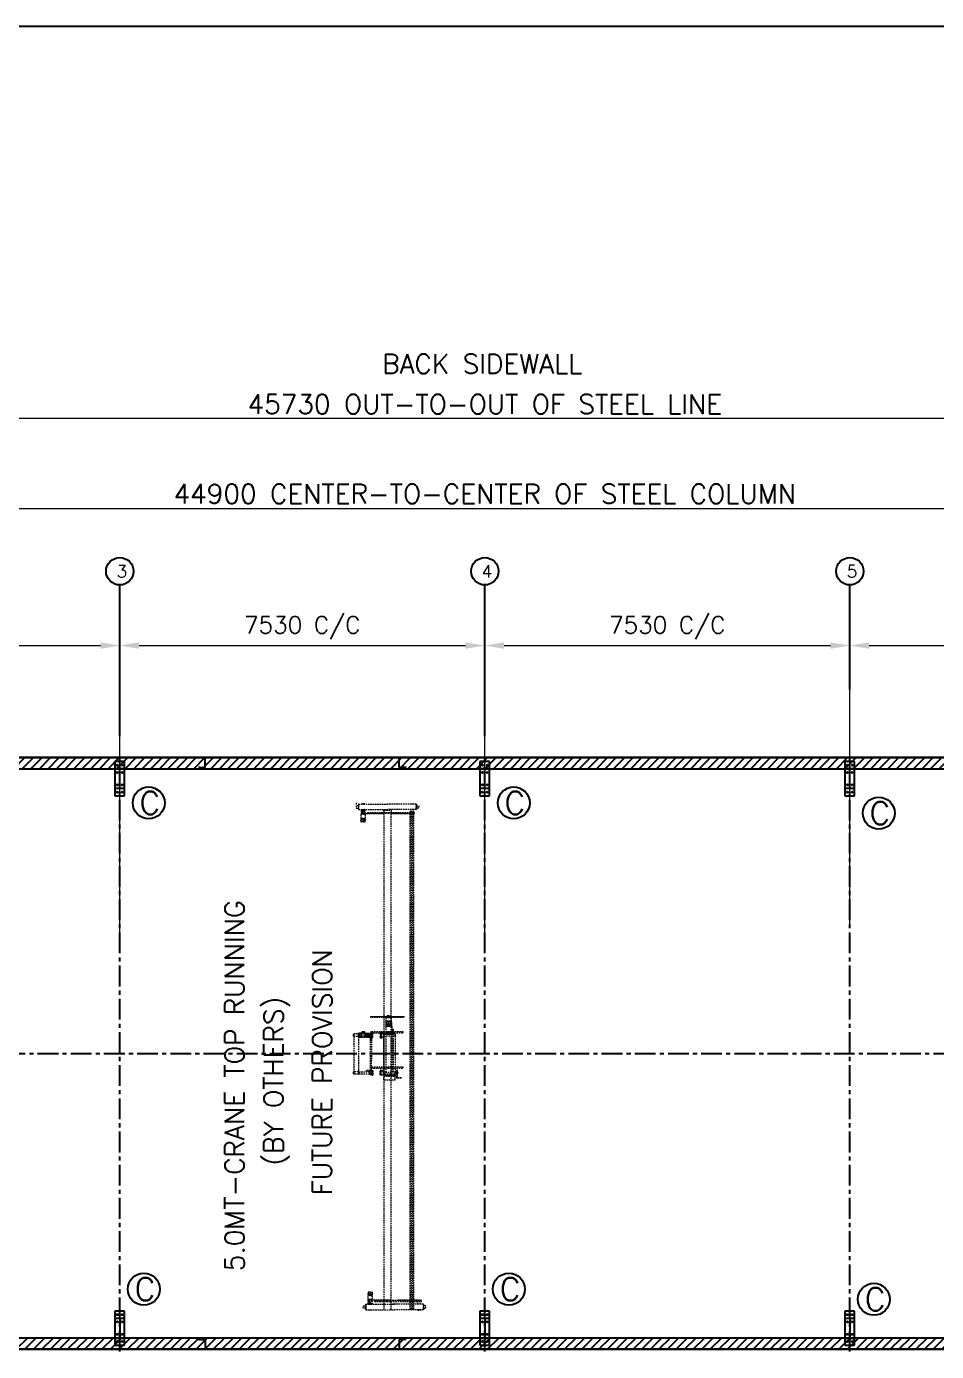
# Model space of a CAD drawing. Header units: millimetres. Extents: x -19676 to 167235, y 1586 to 44760.
# Drawn here: x 129689 to 148462, y 17437 to 44760 of the extents above; entities that cross this region are included whole.
import ezdxf

# ---------------------------------------------------------------- set-up
doc = ezdxf.new("R2010")
doc.units = ezdxf.units.MM
doc.header["$MEASUREMENT"] = 0
for name, pattern in [('CENTER', [684.416, 427.76, -85.552, 85.552, -85.552]), ('CONTIN', [0]), ('HIDDEN', [9.525, 6.35, -3.175])]:
    doc.linetypes.add(name, pattern=pattern)
doc.layers.get('0').update_dxf_attribs({"linetype": 'CONTIN'})
doc.layers.get('Defpoints').update_dxf_attribs({"linetype": 'CONTINUOUS'})
for name, color, linetype in [('1', 7, 'CONTIN'), ('10', 10, 'CONTIN'), ('12', 6, 'CONTIN'), ('13', 1, 'CONTIN'), ('15', 7, 'CONTIN'), ('16', 7, 'CONTIN'), ('22', 7, 'CONTIN'), ('27', 1, 'CENTER')]:
    doc.layers.add(name, color=color, linetype=linetype)
doc.styles.add('S', font='simplex.shx')
doc.styles.add('SIMPLEX', font='SIMPLEX')
doc.dimstyles.new('FOR D', dxfattribs={"dimscale": 100, "dimtxt": 4, "dimasz": 4, "dimexe": 1, "dimexo": 1, "dimgap": 1, "dimtad": 1, "dimdec": 0, "dimzin": 0, "dimdsep": 46, "dimtxsty": 'SIMPLEX', "dimcen": 1, "dimclrd": 6, "dimclre": 6, "dimclrt": 7, "dimadec": 0, "dimazin": 0, "dimtfac": 1, "dimtdec": 0, "dimtofl": 0, "dimtmove": 0, "dimatfit": 3, "dimfxl": 1, "dimtolj": 1, "dimtzin": 0, "dimlwd": 0, "dimlwe": 0, "dimarcsym": 1})

# ---------------------------------------------------------------- blocks, each defined once
blk = doc.blocks.new('WCOL')
for p, q in [((-225.857, 440.421), (225.857, 440.421)), ((0, 440.421), (0, 0)), ((-225.857, 0), (225.857, 0))]:
    blk.add_line(p, q)
blk = doc.blocks.new('BOLT_0')
at = {"layer": '1'}
blk.add_circle((0, 0), 25.4, dxfattribs=at)
blk = doc.blocks.new('SCCOL')
for p, q in [((225.857, 440.421), (0, 440.421)), ((0, 440.421), (0, 0)), ((0, 0), (225.857, 0)), ((225.857, 402.778), (225.857, 440.421)), ((225.857, 0), (225.857, 37.643))]:
    blk.add_line(p, q)
blk = doc.blocks.new('*D32323232')
at = {"color": 6, "linetype": 'Continuous', "lineweight": 0}
for p, q in [((124083, 28074), (124083, 32094)), ((124483, 31994), (131213, 31994)), ((131613, 25848), (131613, 32094))]:
    blk.add_line(p, q, dxfattribs=at)
at = {"color": 6, "linetype": 'Continuous'}
for points in [[(124483, 32061), (124483, 31927), (124083, 31994)], [(131213, 31927), (131213, 32061), (131613, 31994)]]:
    blk.add_solid(points, dxfattribs=at)
at = {"layer": 'Defpoints', "color": 0, "linetype": 'Continuous'}
for p in [(131613, 31994), (124083, 27974), (131613, 25748)]:
    blk.add_point(p, dxfattribs=at)
at = {"color": 7, "linetype": 'Continuous', "insert": (127848, 32361), "char_height": 350, "attachment_point": 5, "style": 'SIMPLEX'}
blk.add_mtext('\\A1;7530 C/C', dxfattribs=at)
blk = doc.blocks.new('*D33333333')
at = {"color": 6, "linetype": 'Continuous', "lineweight": 0}
for p, q in [((131613, 25848), (131613, 32094)), ((132013, 31994), (138743, 31994)), ((139143, 25819), (139143, 32094))]:
    blk.add_line(p, q, dxfattribs=at)
at = {"color": 6, "linetype": 'Continuous'}
for points in [[(132013, 32061), (132013, 31927), (131613, 31994)], [(138743, 31927), (138743, 32061), (139143, 31994)]]:
    blk.add_solid(points, dxfattribs=at)
at = {"layer": 'Defpoints', "color": 0, "linetype": 'Continuous'}
for p in [(139143, 31994), (131613, 25748), (139143, 25719)]:
    blk.add_point(p, dxfattribs=at)
at = {"color": 7, "linetype": 'Continuous', "insert": (135378, 32361), "char_height": 350, "attachment_point": 5, "style": 'SIMPLEX'}
blk.add_mtext('\\A1;7530 C/C', dxfattribs=at)
blk = doc.blocks.new('*D34343434')
at = {"color": 6, "linetype": 'Continuous', "lineweight": 0}
for p, q in [((139143, 25819), (139143, 32094)), ((139543, 31994), (146273, 31994)), ((146673, 26228), (146673, 32094))]:
    blk.add_line(p, q, dxfattribs=at)
at = {"color": 6, "linetype": 'Continuous'}
for points in [[(139543, 32061), (139543, 31927), (139143, 31994)], [(146273, 31927), (146273, 32061), (146673, 31994)]]:
    blk.add_solid(points, dxfattribs=at)
at = {"layer": 'Defpoints', "color": 0, "linetype": 'Continuous'}
for p in [(146673, 31994), (146673, 26128), (139143, 25719)]:
    blk.add_point(p, dxfattribs=at)
at = {"color": 7, "linetype": 'Continuous', "insert": (142908, 32361), "char_height": 350, "attachment_point": 5, "style": 'SIMPLEX'}
blk.add_mtext('\\A1;7530 C/C', dxfattribs=at)
blk = doc.blocks.new('*D35353535')
at = {"color": 6, "linetype": 'Continuous', "lineweight": 0}
for p, q in [((146673, 26228), (146673, 32094)), ((147073, 31994), (153803, 31994)), ((154203, 26201), (154203, 32094))]:
    blk.add_line(p, q, dxfattribs=at)
at = {"color": 6, "linetype": 'Continuous'}
for points in [[(147073, 32061), (147073, 31927), (146673, 31994)], [(153803, 31927), (153803, 32061), (154203, 31994)]]:
    blk.add_solid(points, dxfattribs=at)
at = {"layer": 'Defpoints', "color": 0, "linetype": 'Continuous'}
for p in [(154203, 31994), (146673, 26128), (154203, 26101)]:
    blk.add_point(p, dxfattribs=at)
at = {"color": 7, "linetype": 'Continuous', "insert": (150438, 32361), "char_height": 350, "attachment_point": 5, "style": 'SIMPLEX'}
blk.add_mtext('\\A1;7530 C/C', dxfattribs=at)
blk = doc.blocks.new('*D40404040')
at = {"color": 6, "linetype": 'Continuous', "lineweight": 0}
for p, q in [((116278, 32214), (116278, 36773)), ((161608, 36673), (116678, 36673)), ((162008, 32214), (162008, 36773))]:
    blk.add_line(p, q, dxfattribs=at)
at = {"color": 6, "linetype": 'Continuous'}
for points in [[(116678, 36739), (116678, 36606), (116278, 36673)], [(161608, 36606), (161608, 36739), (162008, 36673)]]:
    blk.add_solid(points, dxfattribs=at)
at = {"layer": 'Defpoints', "color": 0, "linetype": 'Continuous'}
for p in [(116278, 36673), (116278, 32114), (162008, 32114)]:
    blk.add_point(p, dxfattribs=at)
at = {"color": 7, "linetype": 'Continuous', "insert": (139143, 36973), "char_height": 400, "attachment_point": 5, "style": 'SIMPLEX'}
blk.add_mtext('\\A1;45730 OUT-TO-OUT OF STEEL LINE', dxfattribs=at)
blk = doc.blocks.new('zw$7471')
at = {"color": 3, "linetype": 'HIDDEN', "lineweight": 0, "ltscale": 5}
for p, q in [((4932, 11267), (4932, 11217)), ((4982, 11206), (4932, 11206)), ((4932, 11206), (4932, 11156)), ((4982, 11237), (4982, 11126)), ((4986, 11237), (4982, 11237)), ((4986, 11237), (5578, 11237)), ((4986, 11126), (4986, 11237)), ((5102, 11244), (5047, 11244)), ((5047, 11244), (5047, 11237)), ((5102, 11237), (5102, 11244)), ((6170, 11237), (5578, 11237)), ((6054, 11244), (6110, 11244)), ((6054, 11237), (6054, 11244)), ((6110, 11244), (6110, 11237)), ((6170, 11237), (6174, 11237)), ((6170, 11126), (6170, 11237)), ((6174, 11237), (6174, 11126)), ((6174, 11206), (6224, 11206)), ((6224, 11206), (6224, 11156)), ((4932, 11156), (4982, 11156)), ((4982, 11126), (4986, 11126)), ((4986, 11126), (5578, 11126)), ((5030, 11024), (5030, 10911)), ((5049, 11024), (5030, 11024)), ((5060, 10947), (5030, 10947)), ((5060, 10929), (5030, 10929)), ((5033, 11118), (5033, 11052)), ((5033, 11108), (5116, 11108)), ((5033, 11107), (5116, 11107)), ((5067, 11073), (5033, 11073)), ((5035, 11047), (5034, 11047)), ((5034, 11047), (5034, 11042)), ((5034, 11042), (5035, 11042)), ((5114, 11047), (5035, 11047)), ((5115, 11042), (5035, 11042)), ((5040, 11042), (5037, 11024)), ((5038, 11123), (5111, 11123)), ((5111, 11047), (5038, 11047)), ((5100, 11024), (5049, 11024)), ((5052, 11126), (5087, 11126)), ((5052, 11126), (5052, 11123)), ((5081, 10947), (5060, 10947)), ((5081, 10929), (5060, 10929)), ((5069, 11103), (5079, 11103)), ((5069, 11103), (5069, 11076)), ((5079, 11103), (5079, 11076)), ((5081, 10947), (5119, 10947)), ((5081, 10929), (5119, 10929)), ((5116, 11073), (5082, 11073)), ((5097, 11126), (5087, 11126)), ((5097, 11126), (5097, 11123)), ((5119, 11024), (5100, 11024)), ((5109, 11042), (5112, 11024)), ((5114, 11047), (5115, 11047)), ((5115, 11047), (5115, 11042)), ((5116, 11052), (5116, 11118)), ((5119, 11024), (5119, 10911)), ((5503, 11098), (5503, 11118)), ((5503, 11118), (5654, 11118)), ((5503, 11098), (5503, 815)), ((6170, 11126), (5578, 11126)), ((5654, 11118), (5654, 11098)), ((5654, 815), (5654, 11098)), ((6049, 11040), (5654, 11040)), ((6049, 815), (6049, 11101)), ((6049, 11101), (6064, 11101)), ((6064, 11101), (6064, 815)), ((6100, 815), (6100, 11101)), ((6100, 11101), (6115, 11101)), ((6115, 11101), (6115, 815)), ((6174, 11126), (6170, 11126)), ((6224, 11156), (6174, 11156)), ((5060, 10911), (5030, 10911)), ((5032, 10881), (5030, 10911)), ((5060, 10874), (5039, 10874)), ((5081, 10911), (5060, 10911)), ((5081, 10874), (5060, 10874)), ((5081, 10911), (5119, 10911)), ((5081, 10874), (5110, 10874)), ((5117, 10881), (5119, 10911)), ((5927, 6852), (5219, 6852)), ((5659, 6862), (5549, 6862)), ((5549, 6766), (5549, 6862)), ((5659, 6842), (5549, 6842)), ((5659, 6834), (5549, 6834)), ((5604, 6877), (5572, 6877)), ((5572, 6877), (5572, 6862)), ((5604, 6877), (5636, 6877)), ((5636, 6877), (5636, 6862)), ((5659, 6766), (5659, 6862)), ((5543, 6731), (5542, 6705)), ((5542, 6705), (5543, 6705)), ((5542, 6703), (5542, 6665)), ((5604, 6703), (5542, 6703)), ((5666, 6681), (5542, 6681)), ((5542, 6662), (5542, 6540)), ((5666, 6731), (5543, 6731)), ((5543, 6705), (5543, 6703)), ((5666, 6705), (5543, 6705)), ((5543, 6703), (5544, 6703)), ((5543, 6664), (5549, 6664)), ((5549, 6662), (5543, 6662)), ((5544, 6703), (5604, 6703)), ((5554, 6758), (5547, 6758)), ((5549, 6772), (5659, 6772)), ((5549, 6766), (5659, 6766)), ((5549, 6664), (5551, 6664)), ((5549, 6663), (5549, 6662)), ((5551, 6663), (5549, 6663)), ((5562, 6662), (5549, 6662)), ((5551, 6664), (5551, 6663)), ((5551, 6664), (5657, 6664)), ((5554, 6760), (5554, 6758)), ((5654, 6758), (5554, 6758)), ((5561, 6761), (5555, 6761)), ((5561, 6761), (5561, 6764)), ((5647, 6761), (5561, 6761)), ((5562, 6765), (5569, 6766)), ((5570, 6662), (5562, 6662)), ((5639, 6766), (5569, 6766)), ((5659, 6662), (5570, 6662)), ((5604, 6703), (5664, 6703)), ((5666, 6703), (5604, 6703)), ((5646, 6765), (5639, 6766)), ((5647, 6761), (5647, 6764)), ((5653, 6761), (5647, 6761)), ((5654, 6760), (5654, 6758)), ((5661, 6758), (5654, 6758)), ((5657, 6663), (5657, 6664)), ((5657, 6664), (5659, 6664)), ((5659, 6663), (5657, 6663)), ((5659, 6664), (5665, 6664)), ((5659, 6662), (5659, 6663)), ((5665, 6662), (5659, 6662)), ((5664, 6703), (5666, 6703)), ((5666, 6705), (5666, 6731)), ((5666, 6705), (5666, 6705)), ((5666, 6703), (5666, 6705)), ((5666, 6665), (5666, 6703)), ((5666, 6662), (5666, 6583)), ((5666, 6583), (5666, 6568)), ((5666, 6568), (5666, 6540)), ((5667, 6588), (5667, 6536)), ((5692, 6591), (5670, 6591)), ((5697, 6591), (5692, 6591)), ((5692, 6591), (5692, 6516)), ((4875, 6495), (4875, 6458)), ((4876, 6495), (4875, 6495)), ((4875, 6458), (4876, 6458)), ((4876, 6495), (4876, 6458)), ((4879, 6495), (4876, 6495)), ((4876, 6458), (4879, 6458)), ((4879, 6497), (4880, 6497)), ((4879, 6495), (4879, 6497)), ((4879, 6458), (4879, 6495)), ((4879, 6458), (4879, 6495)), ((4879, 6456), (4879, 6458)), ((4880, 6456), (4879, 6456)), ((4880, 6497), (4880, 6495)), ((4880, 6458), (4880, 6495)), ((4880, 6495), (4883, 6495)), ((4880, 6495), (4880, 6476)), ((4880, 6476), (4880, 6458)), ((4880, 6458), (4883, 6458)), ((4880, 6458), (4880, 6456)), ((4883, 6502), (4883, 5720)), ((4908, 6502), (4883, 6502)), ((4883, 6502), (4883, 6495)), ((4883, 6495), (4883, 6458)), ((4883, 6454), (4979, 6454)), ((4958, 6502), (4908, 6502)), ((4980, 6502), (4958, 6502)), ((4980, 6503), (4979, 6498)), ((4979, 6483), (4979, 6498)), ((4979, 6469), (4979, 6483)), ((4979, 6483), (4979, 6476)), ((4979, 6476), (4979, 6470)), ((4979, 6469), (4979, 6455)), ((4980, 6450), (4979, 6455)), ((4983, 6504), (4981, 6504)), ((4981, 6449), (4983, 6449)), ((4983, 6507), (4983, 6504)), ((4983, 6504), (4983, 6476)), ((4983, 6476), (4983, 6449)), ((4983, 6449), (4983, 6446)), ((4983, 6441), (4983, 5720)), ((4985, 6509), (4985, 6512)), ((4985, 6509), (4985, 6444)), ((4985, 6444), (4985, 6441)), ((5025, 6516), (5001, 6516)), ((5001, 6516), (5001, 6437)), ((5001, 6437), (5025, 6437)), ((5027, 6516), (5025, 6516)), ((5025, 6516), (5025, 6437)), ((5025, 6516), (5025, 6516)), ((5025, 6437), (5027, 6437)), ((5025, 6437), (5025, 6437)), ((5027, 6515), (5027, 6516)), ((5043, 6516), (5027, 6516)), ((5027, 6516), (5027, 6516)), ((5027, 6515), (5027, 6438)), ((5027, 6437), (5027, 6438)), ((5027, 6437), (5043, 6437)), ((5027, 6437), (5027, 6437)), ((5043, 6476), (5043, 6516)), ((5054, 6516), (5043, 6516)), ((5043, 6437), (5043, 6476)), ((5043, 6437), (5054, 6437)), ((5051, 6543), (5051, 6538)), ((5051, 6538), (5052, 6520)), ((5051, 6538), (5053, 6538)), ((5053, 6538), (5082, 6538)), ((5054, 6510), (5054, 6516)), ((5054, 6443), (5054, 6510)), ((5055, 6510), (5054, 6510)), ((5054, 6437), (5054, 6443)), ((5054, 6443), (5055, 6443)), ((5055, 6517), (5096, 6517)), ((5095, 6516), (5055, 6516)), ((5055, 6516), (5055, 6510)), ((5055, 6510), (5055, 6510)), ((5055, 6443), (5055, 6510)), ((5055, 6443), (5055, 6437)), ((5055, 6443), (5055, 6443)), ((5055, 6437), (5095, 6437)), ((5092, 6536), (5071, 6536)), ((5071, 6521), (5092, 6521)), ((5112, 6538), (5082, 6538)), ((5095, 6510), (5095, 6516)), ((5096, 6510), (5095, 6510)), ((5095, 6510), (5095, 6510)), ((5095, 6443), (5095, 6510)), ((5095, 6437), (5095, 6443)), ((5095, 6443), (5095, 6443)), ((5095, 6443), (5096, 6443)), ((5096, 6517), (5108, 6517)), ((5096, 6517), (5096, 6512)), ((5096, 6510), (5096, 6512)), ((5096, 6512), (5096, 6512)), ((5096, 6512), (5110, 6512)), ((5096, 6506), (5096, 6510)), ((5110, 6506), (5096, 6506)), ((5096, 6443), (5096, 6506)), ((5096, 6437), (5096, 6443)), ((5096, 6437), (5108, 6437)), ((5110, 6517), (5108, 6517)), ((5108, 6444), (5108, 6506)), ((5108, 6444), (5108, 6437)), ((5110, 6518), (5110, 6512)), ((5110, 6512), (5110, 6509)), ((5110, 6512), (5110, 6512)), ((5110, 6509), (5110, 6506)), ((5111, 6520), (5112, 6538)), ((5112, 6543), (5112, 6538)), ((5123, 6507), (5119, 6507)), ((5119, 6507), (5119, 6445)), ((5119, 6445), (5123, 6445)), ((5123, 6507), (5123, 6507)), ((5123, 6507), (5123, 6445)), ((5123, 6507), (5123, 6507)), ((5123, 6445), (5123, 6445)), ((5123, 6445), (5123, 6445)), ((5124, 6511), (5124, 6508)), ((5124, 6445), (5124, 6442)), ((5133, 6512), (5125, 6511)), ((5125, 6511), (5125, 6442)), ((5125, 6441), (5133, 6441)), ((5182, 6441), (5131, 6441)), ((5131, 6441), (5131, 6433)), ((5131, 6433), (5182, 6433)), ((5134, 6511), (5134, 6511)), ((5134, 6511), (5134, 6442)), ((5135, 6510), (5134, 6510)), ((5134, 6443), (5135, 6443)), ((5134, 6442), (5134, 6442)), ((5135, 6511), (5135, 6510)), ((5135, 6443), (5135, 6510)), ((5135, 6443), (5135, 6442)), ((5139, 6512), (5136, 6512)), ((5136, 6441), (5139, 6441)), ((5140, 6507), (5140, 6511)), ((5140, 6511), (5140, 6507)), ((5154, 6511), (5140, 6511)), ((5140, 6504), (5140, 6507)), ((5154, 6507), (5140, 6507)), ((5140, 6507), (5140, 6507)), ((5140, 6490), (5140, 6504)), ((5154, 6504), (5140, 6504)), ((5140, 6463), (5140, 6490)), ((5158, 6490), (5140, 6490)), ((5140, 6449), (5140, 6463)), ((5140, 6463), (5158, 6463)), ((5140, 6449), (5154, 6449)), ((5140, 6446), (5140, 6449)), ((5140, 6442), (5140, 6446)), ((5154, 6446), (5140, 6446)), ((5140, 6442), (5140, 6446)), ((5140, 6446), (5140, 6446)), ((5154, 6442), (5140, 6442)), ((5154, 6507), (5154, 6511)), ((5154, 6506), (5154, 6507)), ((5158, 6506), (5154, 6506)), ((5154, 6504), (5154, 6506)), ((5154, 6449), (5154, 6447)), ((5154, 6447), (5158, 6447)), ((5154, 6447), (5154, 6446)), ((5154, 6446), (5154, 6442)), ((5158, 6509), (5158, 6506)), ((5171, 6509), (5158, 6509)), ((5160, 6506), (5158, 6506)), ((5160, 6490), (5158, 6490)), ((5158, 6463), (5160, 6463)), ((5158, 6447), (5158, 6444)), ((5158, 6447), (5160, 6447)), ((5158, 6444), (5171, 6444)), ((5160, 6490), (5160, 6506)), ((5160, 6480), (5160, 6490)), ((5184, 6480), (5160, 6480)), ((5160, 6463), (5160, 6472)), ((5160, 6472), (5184, 6472)), ((5160, 6447), (5160, 6463)), ((5184, 6509), (5171, 6509)), ((5171, 6444), (5184, 6444)), ((5211, 6441), (5182, 6441)), ((5182, 6433), (5223, 6433)), ((5184, 6476), (5184, 6509)), ((5184, 6509), (5185, 6509)), ((5184, 6472), (5184, 6480)), ((5185, 6444), (5184, 6444)), ((5185, 6509), (5185, 6509)), ((5185, 6509), (5187, 6509)), ((5185, 6509), (5185, 6476)), ((5185, 6476), (5185, 6444)), ((5187, 6444), (5185, 6444)), ((5185, 6444), (5185, 6444)), ((5187, 6444), (5187, 6509)), ((5200, 6509), (5187, 6509)), ((5187, 6444), (5200, 6444)), ((5200, 6444), (5200, 6509)), ((5200, 6502), (5201, 6502)), ((5201, 6451), (5200, 6451)), ((5201, 6502), (5201, 6494)), ((5201, 6494), (5203, 6494)), ((5201, 6459), (5201, 6494)), ((5203, 6459), (5201, 6459)), ((5201, 6459), (5201, 6451)), ((5203, 6494), (5203, 6494)), ((5203, 6494), (5203, 6487)), ((5203, 6459), (5203, 6494)), ((5203, 6487), (5203, 6487)), ((5203, 6487), (5204, 6486)), ((5204, 6467), (5203, 6466)), ((5203, 6466), (5203, 6466)), ((5203, 6466), (5203, 6459)), ((5203, 6459), (5203, 6459)), ((5204, 6486), (5205, 6486)), ((5205, 6467), (5204, 6467)), ((5205, 6486), (5205, 6486)), ((5205, 6486), (5206, 6486)), ((5206, 6467), (5205, 6467)), ((5205, 6467), (5205, 6467)), ((5206, 6497), (5206, 6495)), ((5206, 6495), (5206, 6458)), ((5206, 6486), (5206, 6486)), ((5206, 6486), (5206, 6467)), ((5206, 6467), (5206, 6467)), ((5206, 6458), (5206, 6456)), ((5249, 6512), (5211, 6512)), ((5211, 6512), (5211, 6503)), ((5211, 6503), (5211, 6500)), ((5211, 6500), (5211, 6476)), ((5211, 6476), (5211, 6453)), ((5211, 6453), (5211, 6450)), ((5211, 6450), (5211, 6441)), ((5211, 6441), (5247, 6441)), ((5247, 6441), (5211, 6441)), ((5247, 6437), (5223, 6437)), ((5223, 6437), (5223, 6433)), ((5223, 6433), (5223, 6394)), ((5223, 6394), (5223, 5960)), ((5905, 6543), (5238, 6543)), ((5238, 6543), (5238, 6523)), ((5238, 6523), (5905, 6523)), ((5247, 6441), (5249, 6441)), ((5247, 6441), (5247, 6437)), ((5249, 6437), (5247, 6437)), ((5249, 6508), (5249, 6512)), ((5249, 6504), (5249, 6508)), ((5250, 6508), (5249, 6508)), ((5249, 6449), (5249, 6504)), ((5249, 6445), (5249, 6449)), ((5249, 6441), (5249, 6445)), ((5249, 6445), (5250, 6445)), ((5249, 6394), (5249, 6437)), ((5249, 6394), (5249, 5960)), ((5250, 6532), (5250, 6508)), ((5250, 6532), (5251, 6532)), ((5250, 6508), (5250, 6505)), ((5250, 6505), (5250, 6476)), ((5250, 6476), (5250, 6448)), ((5250, 6448), (5250, 6445)), ((5250, 6445), (5250, 6421)), ((5250, 6421), (5251, 6421)), ((5251, 6540), (5251, 6532)), ((5251, 6532), (5251, 6421)), ((5251, 6421), (5251, 6412)), ((5255, 6541), (5252, 6541)), ((5252, 6411), (5255, 6411)), ((5255, 6541), (5255, 6480)), ((5262, 6541), (5255, 6541)), ((5255, 6541), (5255, 6541)), ((5255, 6480), (5255, 6473)), ((5256, 6480), (5255, 6480)), ((5255, 6473), (5262, 6473)), ((5255, 6412), (5255, 6473)), ((5262, 6412), (5255, 6412)), ((5255, 6412), (5255, 6411)), ((5260, 6484), (5256, 6484)), ((5256, 6484), (5256, 6482)), ((5260, 6482), (5256, 6482)), ((5256, 6482), (5256, 6482)), ((5256, 6482), (5256, 6480)), ((5260, 6482), (5260, 6484)), ((5261, 6482), (5260, 6482)), ((5261, 6480), (5261, 6482)), ((5262, 6480), (5261, 6480)), ((5262, 6541), (5262, 6480)), ((5264, 6541), (5262, 6541)), ((5262, 6541), (5262, 6541)), ((5262, 6473), (5262, 6480)), ((5262, 6412), (5262, 6473)), ((5262, 6412), (5262, 6411)), ((5262, 6411), (5264, 6411)), ((5265, 6532), (5265, 6540)), ((5265, 6476), (5265, 6532)), ((5271, 6532), (5265, 6532)), ((5265, 6421), (5265, 6476)), ((5265, 6412), (5265, 6421)), ((5271, 6421), (5265, 6421)), ((5271, 6532), (5274, 6517)), ((5271, 6421), (5274, 6436)), ((5274, 6436), (5274, 6517)), ((5276, 6516), (5275, 6516)), ((5276, 6437), (5275, 6437)), ((5427, 6516), (5429, 6516)), ((5427, 6437), (5429, 6437)), ((5432, 6532), (5430, 6517)), ((5430, 6517), (5430, 6436)), ((5432, 6421), (5430, 6436)), ((5438, 6532), (5432, 6532)), ((5432, 6421), (5438, 6421)), ((5438, 6540), (5438, 6532)), ((5438, 6532), (5438, 6421)), ((5438, 6421), (5438, 6412)), ((5442, 6541), (5439, 6541)), ((5439, 6411), (5442, 6411)), ((5442, 6541), (5442, 6480)), ((5449, 6541), (5442, 6541)), ((5442, 6541), (5442, 6541)), ((5443, 6480), (5442, 6480)), ((5442, 6480), (5442, 6473)), ((5442, 6473), (5449, 6473)), ((5442, 6412), (5442, 6473)), ((5449, 6412), (5442, 6412)), ((5442, 6412), (5442, 6411)), ((5443, 6482), (5443, 6480)), ((5444, 6482), (5443, 6482)), ((5447, 6484), (5444, 6484)), ((5444, 6484), (5444, 6482)), ((5447, 6482), (5444, 6482)), ((5447, 6482), (5447, 6484)), ((5448, 6482), (5447, 6482)), ((5448, 6480), (5448, 6482)), ((5449, 6480), (5448, 6480)), ((5449, 6541), (5449, 6480)), ((5452, 6541), (5449, 6541)), ((5449, 6541), (5449, 6541)), ((5449, 6473), (5449, 6480)), ((5449, 6412), (5449, 6473)), ((5449, 6412), (5449, 6411)), ((5449, 6411), (5452, 6411)), ((5453, 6532), (5453, 6540)), ((5453, 6476), (5453, 6532)), ((5454, 6532), (5453, 6532)), ((5453, 6421), (5453, 6476)), ((5453, 6412), (5453, 6421)), ((5454, 6421), (5453, 6421)), ((5454, 6510), (5454, 6532)), ((5454, 6476), (5454, 6510)), ((5455, 6510), (5454, 6510)), ((5454, 6443), (5454, 6476)), ((5454, 6421), (5454, 6443)), ((5455, 6443), (5454, 6443)), ((5455, 6520), (5455, 6510)), ((5455, 6514), (5473, 6514)), ((5455, 6510), (5455, 6506)), ((5455, 6443), (5455, 6446)), ((5455, 6433), (5455, 6443)), ((5455, 6439), (5473, 6439)), ((5471, 6523), (5458, 6523)), ((5471, 6430), (5458, 6430)), ((5473, 6510), (5473, 6522)), ((5473, 6510), (5490, 6510)), ((5473, 6442), (5490, 6443)), ((5473, 6442), (5473, 6431)), ((5493, 6476), (5493, 6507)), ((5493, 6476), (5493, 6446)), ((5496, 6490), (5496, 6465)), ((5496, 6465), (5499, 6465)), ((5499, 6465), (5500, 6465)), ((5500, 6465), (5500, 5712)), ((5500, 5712), (5500, 6465)), ((5500, 6465), (5550, 6465)), ((5501, 6495), (5525, 6495)), ((5523, 6505), (5534, 6505)), ((5604, 6505), (5525, 6505)), ((5525, 6505), (5525, 6501)), ((5525, 6501), (5525, 6500)), ((5525, 6500), (5525, 6499)), ((5525, 6499), (5525, 6495)), ((5525, 6495), (5683, 6495)), ((5534, 6505), (5675, 6505)), ((5543, 6536), (5542, 6505)), ((5543, 6539), (5549, 6539)), ((5549, 6537), (5544, 6537)), ((5549, 6539), (5659, 6539)), ((5549, 6539), (5549, 6538)), ((5659, 6538), (5549, 6538)), ((5549, 6538), (5549, 6537)), ((5549, 6538), (5551, 6538)), ((5659, 6537), (5549, 6537)), ((5550, 5712), (5550, 6465)), ((5550, 6465), (5673, 6465)), ((5604, 6505), (5683, 6505)), ((5657, 6538), (5659, 6538)), ((5668, 6527), (5657, 6527)), ((5659, 6539), (5659, 6538)), ((5659, 6539), (5665, 6539)), ((5659, 6537), (5659, 6538)), ((5659, 6537), (5659, 6533)), ((5659, 6537), (5659, 6537)), ((5667, 6536), (5659, 6536)), ((5659, 6536), (5659, 6533)), ((5659, 6533), (5659, 6521)), ((5659, 6533), (5659, 6533)), ((5659, 6533), (5659, 6521)), ((5659, 6521), (5659, 6518)), ((5659, 6521), (5659, 6521)), ((5659, 6521), (5659, 6505)), ((5667, 6518), (5659, 6518)), ((5664, 6553), (5705, 6553)), ((5667, 6536), (5667, 6519)), ((5670, 6516), (5692, 6516)), ((5672, 5712), (5672, 6465)), ((5673, 6465), (5694, 6465)), ((5675, 6505), (5685, 6505)), ((5683, 6505), (5683, 6501)), ((5683, 6501), (5683, 6500)), ((5683, 6500), (5683, 6499)), ((5683, 6499), (5683, 6495)), ((5683, 6495), (5704, 6495)), ((5692, 6516), (5697, 6516)), ((5694, 6465), (5694, 5712)), ((5694, 6465), (5742, 6465)), ((5730, 6495), (5704, 6495)), ((5740, 6495), (5730, 6495)), ((5742, 5712), (5742, 6465)), ((5742, 6465), (5745, 6465)), ((5745, 6465), (5745, 6490)), ((5905, 6523), (5905, 6543)), ((5131, 5744), (5131, 5736)), ((5182, 5744), (5131, 5744)), ((5223, 5744), (5182, 5744)), ((5223, 5960), (5223, 5744)), ((5223, 5744), (5223, 5740)), ((5223, 5740), (5247, 5740)), ((5905, 5817), (5238, 5817)), ((5238, 5817), (5238, 5797)), ((5238, 5797), (5905, 5797)), ((5247, 5740), (5249, 5740)), ((5247, 5736), (5247, 5740)), ((5249, 5740), (5249, 5960)), ((5264, 5754), (5264, 5732)), ((5264, 5754), (5270, 5754)), ((5272, 5752), (5274, 5741)), ((5275, 5740), (5275, 5661)), ((5275, 5740), (5276, 5740)), ((5429, 5740), (5427, 5741)), ((5429, 5661), (5429, 5740)), ((5432, 5752), (5430, 5741)), ((5440, 5754), (5433, 5754)), ((5440, 5754), (5440, 5734)), ((5455, 5744), (5455, 5734)), ((5471, 5747), (5458, 5747)), ((5473, 5735), (5473, 5746)), ((5783, 5754), (5767, 5754)), ((5767, 5754), (5767, 5723)), ((5783, 5723), (5783, 5754)), ((5905, 5797), (5905, 5817)), ((4876, 5720), (4875, 5719)), ((4875, 5719), (4875, 5682)), ((4875, 5682), (4876, 5682)), ((4876, 5720), (4876, 5682)), ((4879, 5720), (4876, 5720)), ((4876, 5682), (4879, 5682)), ((4880, 5721), (4879, 5721)), ((4879, 5721), (4879, 5720)), ((4879, 5682), (4879, 5720)), ((4879, 5720), (4879, 5682)), ((4879, 5682), (4879, 5680)), ((4879, 5680), (4880, 5680)), ((4880, 5720), (4880, 5721)), ((4880, 5682), (4880, 5720)), ((4880, 5720), (4883, 5720)), ((4880, 5701), (4880, 5720)), ((4880, 5682), (4880, 5701)), ((4880, 5682), (4883, 5682)), ((4880, 5680), (4880, 5682)), ((4983, 5723), (4883, 5723)), ((4883, 5720), (4883, 5682)), ((4883, 5682), (4883, 5676)), ((4883, 5676), (4908, 5676)), ((4908, 5676), (4958, 5676)), ((4958, 5676), (4983, 5676)), ((4983, 5720), (4983, 5682)), ((4986, 5720), (4983, 5720)), ((4983, 5720), (4983, 5682)), ((4983, 5682), (4983, 5676)), ((4986, 5682), (4983, 5682)), ((4987, 5721), (4986, 5721)), ((4986, 5721), (4986, 5720)), ((4986, 5720), (4986, 5682)), ((4986, 5682), (4986, 5680)), ((4986, 5680), (4987, 5680)), ((4987, 5720), (4987, 5721)), ((4987, 5720), (5211, 5720)), ((4987, 5701), (4987, 5720)), ((4987, 5682), (4987, 5701)), ((4987, 5682), (5211, 5682)), ((4987, 5680), (4987, 5682)), ((5131, 5736), (5182, 5736)), ((5182, 5736), (5211, 5736)), ((5211, 5736), (5211, 5728)), ((5211, 5736), (5247, 5736)), ((5211, 5728), (5211, 5725)), ((5211, 5725), (5211, 5720)), ((5211, 5720), (5211, 5701)), ((5211, 5701), (5211, 5682)), ((5211, 5682), (5211, 5677)), ((5211, 5677), (5211, 5674)), ((5211, 5674), (5211, 5665)), ((5211, 5665), (5249, 5665)), ((5247, 5736), (5249, 5736)), ((5249, 5732), (5249, 5736)), ((5249, 5728), (5249, 5732)), ((5264, 5732), (5249, 5732)), ((5249, 5673), (5249, 5728)), ((5249, 5669), (5249, 5673)), ((5264, 5670), (5249, 5669)), ((5249, 5665), (5249, 5669)), ((5252, 5728), (5258, 5728)), ((5252, 5673), (5258, 5673)), ((5261, 5726), (5260, 5727)), ((5260, 5674), (5261, 5675)), ((5264, 5724), (5261, 5726)), ((5261, 5675), (5261, 5726)), ((5261, 5675), (5264, 5677)), ((5264, 5732), (5264, 5701)), ((5264, 5670), (5264, 5701)), ((5264, 5648), (5264, 5670)), ((5264, 5648), (5270, 5648)), ((5272, 5649), (5274, 5660)), ((5275, 5661), (5276, 5661)), ((5429, 5661), (5427, 5661)), ((5432, 5649), (5430, 5660)), ((5440, 5648), (5433, 5648)), ((5440, 5734), (5440, 5701)), ((5455, 5734), (5440, 5734)), ((5443, 5725), (5440, 5723)), ((5440, 5668), (5440, 5701)), ((5443, 5676), (5440, 5678)), ((5440, 5648), (5440, 5668)), ((5455, 5667), (5440, 5668)), ((5445, 5727), (5443, 5725)), ((5445, 5674), (5443, 5676)), ((5446, 5727), (5452, 5728)), ((5452, 5674), (5446, 5674)), ((5455, 5734), (5455, 5731)), ((5455, 5667), (5455, 5671)), ((5455, 5658), (5455, 5667)), ((5471, 5654), (5458, 5655)), ((5473, 5735), (5490, 5734)), ((5473, 5667), (5490, 5667)), ((5473, 5667), (5473, 5655)), ((5493, 5701), (5493, 5731)), ((5493, 5670), (5493, 5701)), ((5499, 5712), (5496, 5712)), ((5496, 5712), (5496, 5688)), ((5498, 5644), (5498, 5638)), ((5498, 5638), (5743, 5638)), ((5500, 5712), (5499, 5712)), ((5536, 5712), (5500, 5712)), ((5740, 5646), (5500, 5646)), ((5500, 5638), (5500, 5634)), ((5501, 5682), (5510, 5682)), ((5501, 5632), (5740, 5632)), ((5502, 5677), (5502, 5650)), ((5502, 5650), (5502, 5649)), ((5502, 5649), (5502, 5648)), ((5502, 5631), (5502, 5594)), ((5504, 5562), (5502, 5594)), ((5508, 5680), (5505, 5680)), ((5508, 5680), (5508, 5680)), ((5508, 5680), (5733, 5680)), ((5510, 5682), (5731, 5682)), ((5536, 5712), (5672, 5712)), ((5694, 5712), (5672, 5712)), ((5742, 5712), (5694, 5712)), ((5731, 5682), (5740, 5682)), ((5733, 5680), (5733, 5680)), ((5736, 5680), (5733, 5680)), ((5737, 5562), (5739, 5594)), ((5739, 5650), (5739, 5677)), ((5739, 5650), (5739, 5649)), ((5739, 5649), (5739, 5648)), ((5739, 5594), (5739, 5631)), ((5740, 5638), (5740, 5634)), ((5742, 5712), (5742, 5712)), ((5745, 5712), (5742, 5712)), ((5743, 5638), (5743, 5644)), ((5745, 5688), (5745, 5712)), ((5745, 5691), (5745, 5711)), ((5745, 5711), (5748, 5711)), ((5748, 5691), (5745, 5691)), ((5748, 5711), (5748, 5691)), ((5748, 5708), (5748, 5693)), ((5765, 5708), (5748, 5708)), ((5748, 5693), (5765, 5693)), ((5765, 5723), (5765, 5678)), ((5785, 5723), (5765, 5723)), ((5765, 5678), (5785, 5678)), ((5767, 5678), (5767, 5588)), ((5767, 5588), (5783, 5603)), ((5767, 5588), (5783, 5603)), ((5858, 5588), (5767, 5588)), ((5783, 5603), (5783, 5678)), ((5783, 5603), (5858, 5603)), ((5785, 5678), (5785, 5723)), ((5801, 5708), (5785, 5708)), ((5785, 5693), (5801, 5693)), ((5801, 5693), (5801, 5708)), ((5858, 5603), (5858, 5588)), ((5179, 1171), (5177, 1140)), ((5177, 1028), (5177, 1140)), ((5207, 1140), (5177, 1140)), ((5207, 1123), (5177, 1123)), ((5207, 1105), (5177, 1105)), ((5207, 1178), (5187, 1178)), ((5228, 1178), (5207, 1178)), ((5228, 1140), (5207, 1140)), ((5228, 1123), (5207, 1123)), ((5228, 1105), (5207, 1105)), ((5228, 1178), (5257, 1178)), ((5228, 1140), (5267, 1140)), ((5228, 1123), (5267, 1123)), ((5228, 1105), (5267, 1105)), ((5265, 1171), (5267, 1140)), ((5267, 1028), (5267, 1140)), ((5079, 896), (5130, 896)), ((5079, 845), (5079, 896)), ((5130, 845), (5079, 845)), ((5130, 926), (5134, 926)), ((5130, 815), (5130, 926)), ((5134, 926), (5726, 926)), ((5134, 926), (5134, 815)), ((5197, 1028), (5177, 1028)), ((5180, 933), (5180, 1000)), ((5214, 979), (5180, 979)), ((5180, 945), (5264, 945)), ((5180, 943), (5264, 943)), ((5262, 1010), (5182, 1010)), ((5182, 1005), (5182, 1010)), ((5182, 1010), (5182, 1010)), ((5262, 1005), (5182, 1005)), ((5182, 1005), (5182, 1005)), ((5187, 1010), (5184, 1028)), ((5259, 1005), (5185, 1005)), ((5185, 928), (5259, 928)), ((5247, 1028), (5197, 1028)), ((5199, 926), (5199, 928)), ((5199, 926), (5235, 926)), ((5217, 949), (5217, 976)), ((5217, 949), (5227, 949)), ((5227, 949), (5227, 976)), ((5264, 979), (5230, 979)), ((5245, 926), (5235, 926)), ((5245, 926), (5245, 928)), ((5267, 1028), (5247, 1028)), ((5257, 1010), (5260, 1028)), ((5262, 1005), (5262, 1010)), ((5262, 1005), (5262, 1005)), ((5264, 1000), (5264, 933)), ((5650, 933), (5801, 933)), ((6318, 926), (5726, 926)), ((6197, 1011), (5801, 1011)), ((6197, 951), (6212, 951)), ((6247, 951), (6262, 951)), ((6322, 926), (6318, 926)), ((6318, 926), (6318, 815)), ((6322, 815), (6322, 926)), ((6372, 896), (6322, 896)), ((6322, 845), (6372, 845)), ((6372, 845), (6372, 896)), ((5134, 815), (5130, 815)), ((5134, 815), (5726, 815)), ((5194, 807), (5194, 815)), ((5250, 807), (5194, 807)), ((5250, 815), (5250, 807)), ((6318, 815), (5726, 815)), ((6202, 815), (6202, 807)), ((6202, 807), (6257, 807)), ((6257, 807), (6257, 815)), ((6318, 815), (6322, 815))]:
    blk.add_line(p, q, dxfattribs=at)
for points in [[(5503, 11040), (5109, 11040)], [(6100, 11040), (6064, 11040)], [(5650, 1011), (5257, 1011)], [(6247, 1011), (6212, 1011)]]:
    blk.add_lwpolyline(points, dxfattribs=at)
for points in [[(5165, 11065), (6132, 11065), (6132, 11045), (5165, 11045)], [(5238, 6862), (5905, 6862), (5905, 6842), (5238, 6842)], [(5313, 986), (6280, 986), (6280, 1006), (5313, 1006)]]:
    blk.add_lwpolyline(points, close=True, dxfattribs=at)
for centre, radius, start, end in [((5038, 11118), 5.04, 90, 180), ((5038, 11052), 5.04, 180, 270), ((5067, 11076), 2.52, 270, 0), ((5082, 11076), 2.52, 180, 270), ((5111, 11118), 5.04, 0, 90), ((5111, 11052), 5.04, 270, 0), ((5039, 10881), 7.56, 183.8141, 270), ((5110, 10881), 7.56, 270, 356.1859), ((5543, 6665), 0.806, 180.5014, 270), ((5543, 6662), 0.806, 90, 180), ((5794, 6717), 252, 171.0111, 176.7901), ((5547, 6756), 2.01, 90, 171.011), ((5555, 6760), 1.26, 90, 177.0008), ((5554, 6758), 0.504, 270, 357.0005), ((5562, 6764), 0.806, 100.5297, 176.0004), ((5569, 6766), 0.806, 90, 100.5297), ((5639, 6766), 0.806, 79.4697, 90), ((5646, 6764), 0.806, 3.9996, 79.4703), ((5653, 6760), 1.26, 2.9992, 90), ((5654, 6758), 0.503, 183.0053, 270), ((5661, 6756), 2.02, 8.989, 90), ((5414, 6717), 252, 3.2099, 8.9889), ((5665, 6665), 0.806, 270, 359.4987), ((5665, 6662), 0.806, 0, 90), ((5670, 6588), 3.02, 91.0027, 180), ((5697, 6588), 3.02, 6.1328, 88.9973), ((5375, 6553), 327, 353.8656, 6.1344), ((4980, 6483), 0.806, 112.0248, 180), ((4980, 6470), 0.806, 180, 247.9752), ((4981, 6503), 0.806, 93.9996, 170.0014), ((4981, 6450), 0.806, 189.9986, 266.0004), ((4984, 6507), 0.806, 97.181, 180), ((4984, 6446), 0.806, 180, 270), ((4984, 6509), 0.806, 270, 0), ((4984, 6444), 0.806, 0, 82.8195), ((4987, 6512), 2.01, 101.5953, 180), ((4987, 6441), 2.01, 180, 258.4047), ((5017, 6366), 151, 95.9311, 101.5961), ((5017, 6587), 151, 258.4039, 264.0689), ((5054, 6543), 3.02, 93.8992, 180), ((5055, 6520), 3.02, 180.9999, 270), ((5082, 6144), 403, 92.7226, 93.8997), ((5082, 6144), 403, 87.2774, 92.7226), ((5071, 6528), 7.56, 90, 270), ((5092, 6528), 7.56, 270, 90), ((5082, 6144), 403, 86.1003, 87.2774), ((5091, 6584), 141, 276.8523, 281.5379), ((5109, 6543), 3.02, 0, 86.0999), ((5108, 6520), 3.02, 309.6403, 359.0001), ((5111, 6518), 0.252, 129.6442, 179.003), ((5091, 6369), 141, 78.4621, 82.3226), ((5123, 6508), 1.01, 272.0001, 345.7442), ((5123, 6444), 1.01, 14.2558, 87.9999), ((5125, 6510), 1.01, 92, 165.7442), ((5125, 6442), 1.01, 194.2558, 268), ((5133, 6511), 0.504, 0, 92), ((5133, 6442), 0.504, 268, 0), ((5134, 6511), 0.504, 180, 270), ((5134, 6442), 0.504, 90, 180), ((5136, 6511), 0.806, 90, 180), ((5136, 6442), 0.806, 180, 270), ((5139, 6511), 0.806, 0, 90), ((5139, 6442), 0.806, 270, 0), ((5209, 6497), 3.02, 107.348, 180), ((5209, 6456), 3.02, 180, 252.6431), ((5208, 6503), 3.02, 272.0079, 0), ((5208, 6450), 3.02, 0, 87.9941), ((5252, 6507), 3.02, 180, 228.0412), ((5252, 6446), 3.02, 131.9397, 180), ((5252, 6540), 1.01, 90, 180), ((5252, 6412), 1.01, 180, 270), ((5264, 6540), 1.01, 0, 90), ((5264, 6412), 1.01, 270, 0), ((5275, 6517), 1.01, 188.0491, 274.0042), ((5275, 6436), 1.01, 85.9858, 172.0077), ((5429, 6517), 1.01, 265.9958, 351.9509), ((5429, 6436), 1.01, 7.9923, 94.0142), ((5439, 6540), 1.01, 90, 180), ((5439, 6412), 1.01, 180, 270), ((5452, 6540), 1.01, 0, 90), ((5452, 6412), 1.01, 270, 0), ((5452, 6506), 3.02, 305.3766, 0), ((5452, 6446), 3.02, 0, 54.6411), ((5458, 6520), 3.02, 91.995, 180), ((5458, 6433), 3.02, 180, 268.0037), ((5471, 6521), 1.51, 44.9325, 92.0045), ((5471, 6431), 1.51, 267.9941, 315.1755), ((5471, 6521), 1.51, 27.5984, 44.9325), ((5471, 6431), 1.51, 315.1755, 332.4612), ((5474, 6523), 1.51, 224.7163, 254.7113), ((5474, 6430), 1.51, 105.2501, 135.2026), ((5490, 6507), 3.02, 0, 88.005), ((5490, 6446), 3.02, 271.9963, 0), ((5501, 6490), 5.54, 90, 180), ((5543, 6540), 0.806, 180, 270), ((5544, 6536), 1.26, 90, 178.0061), ((5665, 6540), 0.806, 270, 0), ((5670, 6519), 3.02, 180, 192.2299), ((5670, 6519), 3.02, 192.2299, 268.9973), ((5697, 6519), 3.02, 271.0027, 353.8672), ((5740, 6490), 5.54, 0, 90), ((5270, 5752), 1.51, 7.981, 90), ((5275, 5741), 1.01, 188.0037, 274.014), ((5429, 5741), 1.01, 265.986, 351.9963), ((5433, 5752), 1.51, 90, 171.9966), ((5458, 5744), 3.02, 91.9962, 180), ((5471, 5746), 1.51, 44.8163, 92.0057), ((5474, 5747), 1.51, 207.532, 224.7961), ((5474, 5747), 1.51, 224.7961, 254.7519), ((5252, 5731), 3.02, 180, 267.9942), ((5252, 5670), 3.02, 92.0059, 180), ((5258, 5725), 3.02, 45.027, 87.9942), ((5258, 5676), 3.02, 272.0059, 314.973), ((5270, 5649), 1.51, 270, 352.0266), ((5275, 5660), 1.01, 85.9858, 172.0077), ((5429, 5660), 1.01, 7.9923, 94.0142), ((5433, 5649), 1.51, 187.992, 270), ((5446, 5726), 1.51, 92.1013, 115.4642), ((5446, 5726), 1.51, 115.4642, 134.973), ((5446, 5675), 1.51, 244.5367, 267.8987), ((5446, 5675), 1.51, 225.027, 244.5367), ((5452, 5731), 3.02, 272.0058, 0), ((5452, 5671), 3.02, 0, 87.9941), ((5458, 5658), 3.02, 180, 268.0037), ((5471, 5656), 1.51, 267.9941, 315.1755), ((5471, 5656), 1.51, 315.1755, 332.4612), ((5474, 5654), 1.51, 105.2501, 135.1891), ((5490, 5731), 3.02, 0, 88.0038), ((5490, 5670), 3.02, 271.9963, 0), ((5501, 5688), 5.54, 180, 270), ((5500, 5644), 2.14, 118.6986, 163.8792), ((5500, 5644), 2.14, 163.8792, 180), ((5500, 5644), 2.14, 90, 118.6986), ((5500, 5648), 1.51, 270, 0), ((5503, 5634), 2.39, 180, 232.1599), ((5500, 5631), 1.51, 0, 52.1903), ((5505, 5677), 2.64, 90, 180), ((5512, 5563), 7.68, 181.7285, 268.4105), ((5510, 5680), 1.89, 90, 180), ((5620, 9483), 3929, 268.41, 271.59), ((5729, 5563), 7.68, 271.5898, 358.2715), ((5731, 5680), 1.89, 0, 90), ((5736, 5677), 2.64, 0, 90), ((5740, 5648), 1.51, 180, 270), ((5740, 5631), 1.51, 125.8985, 180), ((5740, 5688), 5.54, 270, 0), ((5740, 5644), 2.14, 61.3014, 90), ((5738, 5634), 2.14, 305.932, 0), ((5740, 5644), 2.14, 16.1208, 61.3014), ((5740, 5644), 2.14, 0, 16.1208), ((5187, 1171), 7.56, 90, 176.1859), ((5257, 1171), 7.56, 3.8141, 90), ((5185, 1000), 5.04, 90, 180), ((5185, 933), 5.04, 180, 270), ((5214, 976), 2.52, 0, 90), ((5230, 976), 2.52, 90, 180), ((5259, 1000), 5.04, 0, 90), ((5259, 933), 5.04, 270, 0)]:
    blk.add_arc(centre, radius, start, end, dxfattribs=at)
at = {"color": 7, "linetype": 'ByBlock', "lineweight": 0, "style": 'S'}
for s, p in [('5.0MT-CRANE TOP RUNNING ', (2624, 1608)), ('FUTURE PROVISION', (4429, 3175)), ('(BY OTHERS)', (3428, 3790))]:
    blk.add_text(s, height=400, rotation=90, dxfattribs=at).set_placement(p)
blk = doc.blocks.new('*D565656')
at = {"color": 6, "linetype": 'Continuous', "lineweight": 0}
for p, q in [((116693, 29349), (116693, 34923)), ((117093, 34823), (161193, 34823)), ((161593, 29349), (161593, 34923))]:
    blk.add_line(p, q, dxfattribs=at)
at = {"color": 6, "linetype": 'Continuous'}
for points in [[(117093, 34890), (117093, 34757), (116693, 34823)], [(161193, 34757), (161193, 34890), (161593, 34823)]]:
    blk.add_solid(points, dxfattribs=at)
at = {"layer": 'Defpoints', "color": 0, "linetype": 'Continuous'}
for p in [(161593, 34823), (116693, 29249), (161593, 29249)]:
    blk.add_point(p, dxfattribs=at)
at = {"color": 7, "linetype": 'Continuous', "insert": (139143, 35123), "char_height": 400, "attachment_point": 5, "style": 'SIMPLEX'}
blk.add_mtext('\\A1;44900 CENTER-TO-CENTER OF STEEL COLUMN', dxfattribs=at)

msp = doc.modelspace()

# ---------------------------------------------------------------- hatches: boundary and pattern name
at = {"linetype": 'Continuous'}
h = msp.add_hatch(dxfattribs=at)
h.set_pattern_fill('ANSI31', color=1, scale=1000, style=0)
h.set_pattern_definition([(45, (110645.18, 1657.6), (-88.38835, 88.38835), [])])
h.paths.add_polyline_path([(116277.9, 29684.4), (162007.9, 29684.4), (162007.9, 17484.4), (116277.9, 17484.4)])
h.paths.add_polyline_path([(116507.9, 29454.4), (161777.9, 29454.4), (161777.9, 17714.4), (116507.9, 17714.4)], flags=16)

# ---------------------------------------------------------------- linework, layer by layer
for p, q in [((162007.9, 29684.4), (116277.9, 29684.4)), ((116277.9, 17484.4), (162007.9, 17484.4))]:
    msp.add_line(p, q)
for points in [[(116277.9, 29684.4), (162007.9, 29684.4), (162007.9, 17484.4), (116277.9, 17484.4)], [(116507.9, 29454.4), (161777.9, 29454.4), (161777.9, 17714.4), (116507.9, 17714.4)]]:
    msp.add_lwpolyline(points, close=True, dxfattribs=at)
at = {"layer": '10'}
for p, q in [((131712.9, 29601.9), (131512.9, 29601.9)), ((131512.9, 29601.9), (131512.9, 28896.4)), ((131712.9, 28896.4), (131712.9, 29601.9)), ((139242.9, 29601.9), (139042.9, 29601.9)), ((139042.9, 29601.9), (139042.9, 28896.4)), ((139242.9, 28896.4), (139242.9, 29601.9)), ((146772.9, 29601.9), (146572.9, 29601.9)), ((146572.9, 29601.9), (146572.9, 28896.4)), ((146772.9, 28896.4), (146772.9, 29601.9)), ((131512.9, 28896.4), (131712.9, 28896.4)), ((139042.9, 28896.4), (139242.9, 28896.4)), ((146572.9, 28896.4), (146772.9, 28896.4)), ((131512.9, 18272.4), (131512.9, 17566.9)), ((131712.9, 18272.4), (131512.9, 18272.4)), ((131712.9, 17566.9), (131712.9, 18272.4)), ((139042.9, 18272.4), (139042.9, 17566.9)), ((139242.9, 18272.4), (139042.9, 18272.4)), ((139242.9, 17566.9), (139242.9, 18272.4)), ((146572.9, 18272.4), (146572.9, 17566.9)), ((146772.9, 18272.4), (146572.9, 18272.4)), ((146772.9, 17566.9), (146772.9, 18272.4)), ((131512.9, 17566.9), (131712.9, 17566.9)), ((139042.9, 17566.9), (139242.9, 17566.9)), ((146572.9, 17566.9), (146772.9, 17566.9))]:
    msp.add_line(p, q, dxfattribs=at)
at = {"layer": '12'}
for p, q in [((131612.9, 31087.4), (131612.9, 33243.3)), ((139142.9, 31087.4), (139142.9, 33243.3)), ((146672.9, 31087.4), (146672.9, 33243.3)), ((131612.9, 30125), (131612.9, 31158.4)), ((139142.9, 30125), (139142.9, 31158.4))]:
    msp.add_line(p, q, dxfattribs=at)
at = {"layer": '13'}
for centre in [(131612.9, 33525.7), (139142.9, 33525.7), (146672.9, 33525.7)]:
    msp.add_circle(centre, 282.3, dxfattribs=at)
at = {"layer": '16'}
for centre in [(132210.6, 28749.2), (139740.6, 28749.2), (147270.6, 28539.5), (132110.6, 18723.2), (139640.6, 18723.2), (147170.6, 18513.6)]:
    msp.add_circle(centre, 329.4, dxfattribs=at)
at = {"layer": '22'}
msp.add_line((167234.8, 44759.7), (106181.6, 44759.7), dxfattribs=at)
at = {"layer": '27'}
for p, q in [((131612.9, 17437.3), (131612.9, 29731.4)), ((139142.9, 17437.3), (139142.9, 29731.4)), ((146672.9, 17437.3), (146672.9, 29731.4)), ((116230.9, 23584.4), (162055, 23584.4))]:
    msp.add_line(p, q, dxfattribs=at)

# ---------------------------------------------------------------- block references
at = {"linetype": 'Continuous'}
msp.add_blockref('zw$7471', (131558.1, 17484.4), dxfattribs=at)
at = {"layer": '10'}
for name, p, xscale, yscale, zscale in [('BOLT_0', (131562.9, 29526.9), 0.4724409600000001, 0.4724409600000001, 0.4724409600000001), ('BOLT_0', (131662.9, 29526.9), 0.4724409600000001, 0.4724409600000001, 0.4724409600000001), ('BOLT_0', (139092.9, 29526.9), 0.4724409600000001, 0.4724409600000001, 0.4724409600000001), ('BOLT_0', (139192.9, 29526.9), 0.4724409600000001, 0.4724409600000001, 0.4724409600000001), ('BOLT_0', (146622.9, 29526.9), 0.4724409600000001, 0.4724409600000001, 0.4724409600000001), ('BOLT_0', (146722.9, 29526.9), 0.4724409600000001, 0.4724409600000001, 0.4724409600000001), ('BOLT_0', (131562.9, 29376.9), 0.4724409600000001, 0.4724409600000001, 0.4724409600000001), ('BOLT_0', (131662.9, 29376.9), 0.4724409600000001, 0.4724409600000001, 0.4724409600000001), ('BOLT_0', (139092.9, 29376.9), 0.4724409600000001, 0.4724409600000001, 0.4724409600000001), ('BOLT_0', (139192.9, 29376.9), 0.4724409600000001, 0.4724409600000001, 0.4724409600000001), ('BOLT_0', (146622.9, 29376.9), 0.4724409600000001, 0.4724409600000001, 0.4724409600000001), ('BOLT_0', (146722.9, 29376.9), 0.4724409600000001, 0.4724409600000001, 0.4724409600000001), ('BOLT_0', (131562.9, 29121.4), 0.4724409600000001, 0.4724409600000001, 0.4724409600000001), ('BOLT_0', (131562.9, 28971.4), 0.4724409600000001, 0.4724409600000001, 0.4724409600000001), ('BOLT_0', (131662.9, 29121.4), 0.4724409600000001, 0.4724409600000001, 0.4724409600000001), ('BOLT_0', (131662.9, 28971.4), 0.4724409600000001, 0.4724409600000001, 0.4724409600000001), ('BOLT_0', (139092.9, 29121.4), 0.4724409600000001, 0.4724409600000001, 0.4724409600000001), ('BOLT_0', (139092.9, 28971.4), 0.4724409600000001, 0.4724409600000001, 0.4724409600000001), ('BOLT_0', (139192.9, 29121.4), 0.4724409600000001, 0.4724409600000001, 0.4724409600000001), ('BOLT_0', (139192.9, 28971.4), 0.4724409600000001, 0.4724409600000001, 0.4724409600000001), ('BOLT_0', (146622.9, 29121.4), 0.4724409600000001, 0.4724409600000001, 0.4724409600000001), ('BOLT_0', (146622.9, 28971.4), 0.4724409600000001, 0.4724409600000001, 0.4724409600000001), ('BOLT_0', (146722.9, 29121.4), 0.4724409600000001, 0.4724409600000001, 0.4724409600000001), ('BOLT_0', (146722.9, 28971.4), 0.4724409600000001, 0.4724409600000001, 0.4724409600000001), ('WCOL', (131612.9, 17714.4), 0.33206844, 0.93319744, 0.93319744), ('BOLT_0', (131562.9, 18197.4), 0.4724409600000001, 0.4724409600000001, 0.4724409600000001), ('BOLT_0', (131562.9, 18047.4), 0.4724409600000001, 0.4724409600000001, 0.4724409600000001), ('BOLT_0', (131662.9, 18197.4), 0.4724409600000001, 0.4724409600000001, 0.4724409600000001), ('BOLT_0', (131662.9, 18047.4), 0.4724409600000001, 0.4724409600000001, 0.4724409600000001), ('WCOL', (139142.9, 17714.4), 0.33206844, 0.93319744, 0.93319744), ('BOLT_0', (139092.9, 18197.4), 0.4724409600000001, 0.4724409600000001, 0.4724409600000001), ('BOLT_0', (139092.9, 18047.4), 0.4724409600000001, 0.4724409600000001, 0.4724409600000001), ('BOLT_0', (139192.9, 18197.4), 0.4724409600000001, 0.4724409600000001, 0.4724409600000001), ('BOLT_0', (139192.9, 18047.4), 0.4724409600000001, 0.4724409600000001, 0.4724409600000001), ('WCOL', (146672.9, 17714.4), 0.33206844, 0.93319744, 0.93319744), ('BOLT_0', (146622.9, 18197.4), 0.4724409600000001, 0.4724409600000001, 0.4724409600000001), ('BOLT_0', (146622.9, 18047.4), 0.4724409600000001, 0.4724409600000001, 0.4724409600000001), ('BOLT_0', (146722.9, 18197.4), 0.4724409600000001, 0.4724409600000001, 0.4724409600000001), ('BOLT_0', (146722.9, 18047.4), 0.4724409600000001, 0.4724409600000001, 0.4724409600000001), ('BOLT_0', (131562.9, 17791.9), 0.4724409600000001, 0.4724409600000001, 0.4724409600000001), ('BOLT_0', (131662.9, 17791.9), 0.4724409600000001, 0.4724409600000001, 0.4724409600000001), ('BOLT_0', (139092.9, 17791.9), 0.4724409600000001, 0.4724409600000001, 0.4724409600000001), ('BOLT_0', (139192.9, 17791.9), 0.4724409600000001, 0.4724409600000001, 0.4724409600000001), ('BOLT_0', (146622.9, 17791.9), 0.4724409600000001, 0.4724409600000001, 0.4724409600000001), ('BOLT_0', (146722.9, 17791.9), 0.4724409600000001, 0.4724409600000001, 0.4724409600000001), ('BOLT_0', (131562.9, 17641.9), 0.4724409600000001, 0.4724409600000001, 0.4724409600000001), ('BOLT_0', (131662.9, 17641.9), 0.4724409600000001, 0.4724409600000001, 0.4724409600000001), ('SCCOL', (133377.9, 17484.4), -0.5623026, 0.46137644, 0.46137644), ('SCCOL', (137377.9, 17484.4), 0.5623026, 0.46137644, 0.46137644), ('BOLT_0', (139092.9, 17641.9), 0.4724409600000001, 0.4724409600000001, 0.4724409600000001), ('BOLT_0', (139192.9, 17641.9), 0.4724409600000001, 0.4724409600000001, 0.4724409600000001), ('BOLT_0', (146622.9, 17641.9), 0.4724409600000001, 0.4724409600000001, 0.4724409600000001), ('BOLT_0', (146722.9, 17641.9), 0.4724409600000001, 0.4724409600000001, 0.4724409600000001)]:
    msp.add_blockref(name, p, dxfattribs=dict(at, xscale=xscale, yscale=yscale, zscale=zscale))
at = {"layer": '10', "rotation": 180}
for name, p, xscale, yscale, zscale in [('SCCOL', (133377.9, 29684.4), 0.5623026, 0.46137644, 0.46137644), ('SCCOL', (137377.9, 29684.4), -0.5623026, 0.46137644, 0.46137644), ('WCOL', (131612.9, 29454.4), 0.33206844, 0.93319744, 0.93319744), ('WCOL', (139142.9, 29454.4), 0.33206844, 0.93319744, 0.93319744), ('WCOL', (146672.9, 29454.4), 0.33206844, 0.93319744, 0.93319744)]:
    msp.add_blockref(name, p, dxfattribs=dict(at, xscale=xscale, yscale=yscale, zscale=zscale))

# ---------------------------------------------------------------- texts
at = {"layer": '13', "style": 'SIMPLEX'}
for s, p in [('3', (131549.4, 33398.6)), ('4', (139079.4, 33398.6)), ('5', (146609.4, 33398.6))]:
    msp.add_text(s, height=254.1, dxfattribs=at).set_placement(p)
at = {"layer": '15', "style": 'SIMPLEX'}
msp.add_text('BACK SIDEWALL', height=400, dxfattribs=at).set_placement((137024.8, 37604.5))
at = {"layer": '16', "style": 'SIMPLEX'}
for p in [(132022.3, 28513.9), (139552.3, 28513.9), (147082.3, 28304.3), (131922.3, 18487.9), (139452.3, 18487.9), (146982.3, 18278.3)]:
    msp.add_text('C', height=470.5, dxfattribs=at).set_placement(p)

# ---------------------------------------------------------------- dimensions: what is measured, and where the dimension line sits
at = {"linetype": 'Continuous'}
for base, p1, p2, text, override, picture, middle in [((116277.9, 36672.8), (162007.9, 32113.7), (116277.9, 32113.7), '<> OUT-TO-OUT OF STEEL LINE', {"dimtxsty": 'SIMPLEX'}, '*D40404040', (139142.9, 36972.8)), ((161592.9, 34823.4), (116692.9, 29248.9), (161592.9, 29248.9), '<> CENTER-TO-CENTER OF STEEL COLUMN', {"dimtxsty": 'SIMPLEX'}, '*D565656', (139142.9, 35123.4)), ((131612.9, 31994.1), (124082.9, 27973.9), (131612.9, 25748.3), '<> C/C', {"dimtxt": 3.5, "dimtxsty": 'SIMPLEX'}, '*D32323232', (127847.9, 32360.8)), ((139142.9, 31994.1), (131612.9, 25748.3), (139142.9, 25719.1), '<> C/C', {"dimtxt": 3.5, "dimtxsty": 'SIMPLEX'}, '*D33333333', (135377.9, 32360.8)), ((146672.9, 31994.1), (139142.9, 25719.1), (146672.9, 26127.7), '<> C/C', {"dimtxt": 3.5, "dimtxsty": 'SIMPLEX'}, '*D34343434', (142907.9, 32360.8)), ((154202.9, 31994.1), (146672.9, 26127.7), (154202.9, 26101.5), '<> C/C', {"dimtxt": 3.5, "dimtxsty": 'SIMPLEX'}, '*D35353535', (150437.9, 32360.8))]:
    dim = msp.add_linear_dim(base=base, p1=p1, p2=p2, text=text, dimstyle='FOR D', override=override, dxfattribs=at)
    dim.commit()
    dim.dimension.update_dxf_attribs({"geometry": picture, "text_midpoint": middle})

doc.saveas('drawing.dxf')
